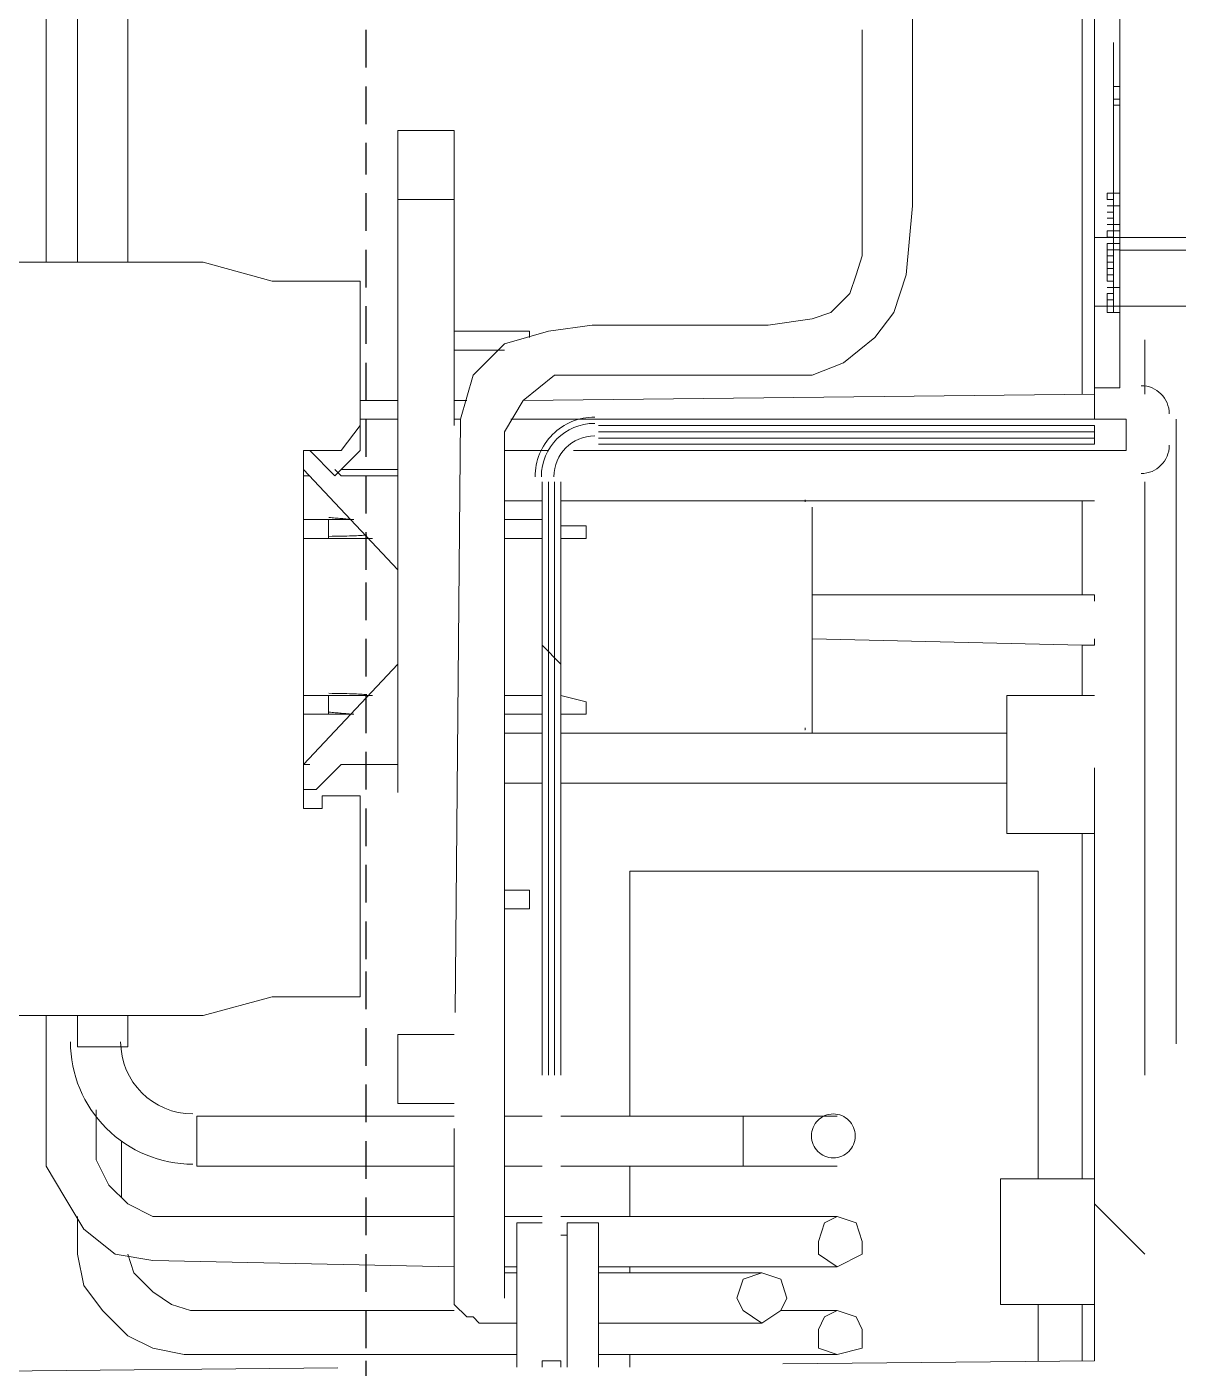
# Model space of a CAD drawing. Header units: metres. Extents: x 2999 to 3164, y 1641 to 1678.
# Drawn here: x 3141.0133 to 3141.4015, y 1661.4698 to 1661.922 of the extents above; entities that cross this region are included whole.
import ezdxf

# ---------------------------------------------------------------- set-up
doc = ezdxf.new("R2010")
doc.units = ezdxf.units.M
doc.linetypes.add('CONTORNO_QUADRO_T', pattern=[0.35, 0.2, -0.15])
doc.layers.add('PDF28_Geometry', color=7, linetype='Continuous')

msp = doc.modelspace()

# ---------------------------------------------------------------- linework, layer by layer
at = {"layer": 'PDF28_Geometry', "linetype": 'CONTORNO_QUADRO_T', "lineweight": 15}
for points in [[(3140.918231158828, 1661.468023855061), (3141.373311740798, 1661.4722571628), (3141.373311740798, 1661.779171973897), (3141.383895010147, 1661.779171973897), (3141.383895010147, 1661.789755243245), (3141.373311740798, 1661.789755243245), (3141.373311740798, 1662.820565677754)], [(3141.390244971756, 1662.166519632039), (3141.390244971756, 1661.798221858723)], [(3141.294995547622, 1662.16016967043), (3141.294995547622, 1661.920987783162), (3141.294995547622, 1661.859604820942), (3141.294995547622, 1661.844788243855), (3141.292878893752, 1661.838438282246), (3141.290762239883, 1661.832088320637), (3141.284412278274, 1661.825738359028), (3141.278062316665, 1661.823621705159), (3141.263245739578, 1661.821505051289), (3141.203979431228, 1661.821505051289), (3141.18916285414, 1661.81938839742), (3141.174346277053, 1661.81515508968), (3141.163763007705, 1661.804571820332), (3141.159529699965, 1661.789755243245), (3141.157413046096, 1661.550573355977), (3141.157413046096, 1661.520940201802), (3141.157413046096, 1661.506123624714), (3141.157413046096, 1661.497657009236), (3141.157413046096, 1661.493423701497), (3141.157413046096, 1661.491307047627), (3141.161646353835, 1661.487073739888), (3141.163763007705, 1661.487073739888), (3141.165879661574, 1661.484957086018), (3141.167996315444, 1661.484957086018), (3141.178579584792, 1661.484957086018)], [(3141.174346277053, 1661.493423701497), (3141.174346277053, 1661.495540355366), (3141.174346277053, 1661.504006970845), (3141.174346277053, 1661.525173509541), (3141.174346277053, 1661.575973202412), (3141.174346277053, 1661.673339280415), (3141.174346277053, 1661.772822012288), (3141.174346277053, 1661.785521935505), (3141.180696238662, 1661.796105204854), (3141.19127950801, 1661.804571820332), (3141.201862777358, 1661.804571820332), (3141.252662470229, 1661.804571820332), (3141.278062316665, 1661.804571820332), (3141.288645586013, 1661.808805128071), (3141.299228855361, 1661.81727174355), (3141.30557881697, 1661.825738359028), (3141.309812124709, 1661.838438282246), (3141.311928778579, 1661.861721474812), (3141.311928778579, 1661.961204206685), (3141.311928778579, 1662.16016967043)], [(3141.400828241104, 1662.136886477864), (3141.400828241104, 1662.128419862385), (3141.400828241104, 1661.789755243245), (3141.400828241104, 1661.779171973897), (3141.400828241104, 1661.313508122578)], [(3141.369078433059, 1661.798221858723), (3141.369078433059, 1662.124186554646)], [(3141.273829008926, 1662.050103669209), (3141.263245739578, 1662.050103669209), (3141.25054581636, 1662.050103669209), (3141.223029316054, 1662.050103669209), (3141.165879661574, 1662.050103669209), (3141.053697006485, 1662.050103669209), (3141.040997083267, 1662.0437537076), (3141.030413813919, 1662.035287092122), (3141.02194719844, 1662.024703822774), (3141.019830544571, 1662.009887245686), (3141.019830544571, 1661.954854245076), (3141.019830544571, 1661.842671589985)], [(3141.030413813919, 1661.925221090901), (3141.030413813919, 1661.842671589985)], [(3141.047347044876, 1661.842671589985), (3141.047347044876, 1661.925221090901)], [(3141.138363161269, 1661.863838128682), (3141.138363161269, 1661.887121321248), (3141.157413046096, 1661.887121321248), (3141.157413046096, 1661.863838128682)], [(3141.157413046096, 1661.787638589375), (3141.157413046096, 1661.863838128682), (3141.138363161269, 1661.863838128682), (3141.138363161269, 1661.582323164021), (3141.157413046096, 1661.582323164021)], [(3141.436810828389, 1661.85100255013), (3141.3733112123, 1661.85100255013)], [(3141.381777827778, 1661.84676924239), (3141.436810828389, 1661.84676924239), (3141.453744059346, 1661.84676924239)], [(3141.436811356888, 1661.827855012898), (3141.373311740798, 1661.827855012898)], [(3141.157413046096, 1661.81938839742), (3141.182812892531, 1661.81938839742), (3141.182812892531, 1661.81727174355)], [(3141.174346277053, 1661.813038435811), (3141.157413046096, 1661.813038435811)], [(3141.125663238051, 1661.796105204854), (3141.138363161269, 1661.796105204854)], [(3141.157413046096, 1661.796105204854), (3141.161646353835, 1661.796105204854)], [(3141.180696238662, 1661.796105204854), (3141.373311740798, 1661.798221858723)], [(3141.108730007094, 1661.779171973897), (3141.117196622573, 1661.770705358418), (3141.125663238051, 1661.779171973897), (3141.125663238051, 1661.787638589375)], [(3141.125663238051, 1661.789755243245), (3141.138363161269, 1661.789755243245)], [(3141.157413046096, 1661.789755243245), (3141.159529699965, 1661.789755243245)], [(3141.176462930923, 1661.789755243245), (3141.373311740798, 1661.789755243245)], [(3141.174346277053, 1661.779171973897), (3141.18916285414, 1661.779171973897)], [(3141.197629469619, 1661.779171973897), (3141.373311740798, 1661.779171973897)], [(3141.106613353225, 1661.772822012288), (3141.138363161269, 1661.738955550373)], [(3141.138363161269, 1661.770705358418), (3141.119313276442, 1661.770705358418), (3141.117196622573, 1661.772822012288)], [(3141.138363161269, 1661.772822012288), (3141.119313276442, 1661.772822012288)], [(3141.108730007094, 1661.770705358418), (3141.106613353225, 1661.770705358418)], [(3141.390244971756, 1661.768588704548), (3141.390244971756, 1661.465907201191)], [(3141.174346277053, 1661.762238742939), (3141.187046200271, 1661.762238742939)], [(3141.19339616188, 1661.762238742939), (3141.373311740798, 1661.762238742939)], [(3141.278062316665, 1661.683922549763), (3141.278062316665, 1661.76012208907)], [(3141.174346277053, 1661.755888781331), (3141.187046200271, 1661.755888781331)], [(3141.19339616188, 1661.753772127461), (3141.201862777358, 1661.753772127461), (3141.201862777358, 1661.749538819722), (3141.19339616188, 1661.749538819722)], [(3141.187046200271, 1661.749538819722), (3141.174346277053, 1661.749538819722)], [(3141.373311740798, 1661.715672357808), (3141.373311740798, 1661.713555703938), (3141.369078433059, 1661.713555703938), (3141.278062316665, 1661.715672357808), (3141.278062316665, 1661.730488934895), (3141.369078433059, 1661.730488934895), (3141.373311740798, 1661.730488934895), (3141.373311740798, 1661.728372281025)], [(3141.138363161269, 1661.707205742329), (3141.106613353225, 1661.673339280415), (3141.108730007094, 1661.673339280415)], [(3141.174346277053, 1661.696622472981), (3141.187046200271, 1661.696622472981)], [(3141.19339616188, 1661.696622472981), (3141.201862777358, 1661.694505819111), (3141.201862777358, 1661.690272511372), (3141.19339616188, 1661.690272511372)], [(3141.373311740798, 1661.696622472981), (3141.343678586624, 1661.696622472981), (3141.343678586624, 1661.650056087849), (3141.373311740798, 1661.650056087849)], [(3141.187046200271, 1661.690272511372), (3141.174346277053, 1661.690272511372)], [(3141.174346277053, 1661.683922549763), (3141.187046200271, 1661.683922549763)], [(3141.19339616188, 1661.683922549763), (3141.343678586624, 1661.683922549763)], [(3141.106613353225, 1661.664872664937), (3141.110846660964, 1661.664872664937), (3141.119313276442, 1661.673339280415), (3141.138363161269, 1661.673339280415), (3141.119313276442, 1661.673339280415)], [(3141.174346277053, 1661.666989318806), (3141.187046200271, 1661.666989318806)], [(3141.19339616188, 1661.666989318806), (3141.343678586624, 1661.666989318806)], [(3141.216679354446, 1661.637356164631), (3141.216679354446, 1661.554806663716), (3141.216679354446, 1661.637356164631), (3141.354261855972, 1661.637356164631), (3141.354261855972, 1661.533640125019)], [(3141.174346277053, 1661.631006203022), (3141.182812892531, 1661.631006203022), (3141.182812892531, 1661.624656241414), (3141.174346277053, 1661.624656241414)], [(3141.019830544571, 1661.58867312563), (3141.019830544571, 1661.537873432759), (3141.02618050618, 1661.527290163411), (3141.032530467788, 1661.516706894063), (3141.043113737137, 1661.508240278584), (3141.055813660354, 1661.506123624714), (3141.157413046096, 1661.504006970845)], [(3141.030413813919, 1661.58867312563), (3141.030413813919, 1661.578089856282)], [(3141.047347044876, 1661.578089856282), (3141.047347044876, 1661.58867312563)], [(3141.138363161269, 1661.582323164021), (3141.138363161269, 1661.559039971455), (3141.157413046096, 1661.559039971455)], [(3141.157413046096, 1661.520940201802), (3141.083330160659, 1661.520940201802), (3141.066396929702, 1661.520940201802), (3141.055813660354, 1661.520940201802), (3141.047347044876, 1661.525173509541), (3141.040997083267, 1661.53152347115), (3141.036763775528, 1661.539990086628), (3141.036763775528, 1661.556923317585)], [(3141.157413046096, 1661.554806663716), (3141.070630237441, 1661.554806663716)], [(3141.187046200271, 1661.554806663716), (3141.174346277053, 1661.554806663716)], [(3141.286528932144, 1661.554806663716), (3141.254779124099, 1661.554806663716), (3141.19339616188, 1661.554806663716)], [(3141.045230391006, 1661.527290163411), (3141.045230391006, 1661.53152347115), (3141.045230391006, 1661.542106740498), (3141.045230391006, 1661.546340048237)], [(3141.070630237441, 1661.537873432759), (3141.157413046096, 1661.537873432759)], [(3141.174346277053, 1661.537873432759), (3141.187046200271, 1661.537873432759)], [(3141.19339616188, 1661.537873432759), (3141.254779124099, 1661.537873432759), (3141.286528932144, 1661.537873432759)], [(3141.373311740798, 1661.533640125019), (3141.341561932754, 1661.533640125019), (3141.341561932754, 1661.491307047627), (3141.373311740798, 1661.491307047627)], [(3141.030413813919, 1661.520940201802), (3141.030413813919, 1661.508240278584), (3141.032530467788, 1661.497657009236), (3141.038880429397, 1661.489190393757), (3141.047347044876, 1661.480723778279), (3141.055813660354, 1661.47649047054), (3141.066396929702, 1661.47437381667), (3141.089680122268, 1661.47437381667), (3141.178579584792, 1661.47437381667)], [(3141.187046200271, 1661.520940201802), (3141.174346277053, 1661.520940201802)], [(3141.187046200271, 1661.518823547932), (3141.178579584792, 1661.518823547932), (3141.178579584792, 1661.470140508931)], [(3141.286528932144, 1661.520940201802), (3141.284412278274, 1661.520940201802), (3141.275945662795, 1661.520940201802), (3141.24842916249, 1661.520940201802), (3141.19339616188, 1661.520940201802)], [(3141.206096085097, 1661.470140508931), (3141.206096085097, 1661.518823547932), (3141.195512815749, 1661.518823547932), (3141.195512815749, 1661.470140508931)], [(3141.195512815749, 1661.514590240193), (3141.19339616188, 1661.514590240193)], [(3141.157413046096, 1661.489190393757), (3141.098146737746, 1661.489190393757), (3141.068513583572, 1661.489190393757), (3141.062163621963, 1661.491307047627), (3141.055813660354, 1661.495540355366), (3141.049463698745, 1661.501890316975), (3141.047347044876, 1661.508240278584)], [(3141.174346277053, 1661.504006970845), (3141.178579584792, 1661.504006970845)], [(3141.178579584792, 1661.501890316975), (3141.174346277053, 1661.501890316975)], [(3141.206096085097, 1661.504006970845), (3141.254779124099, 1661.504006970845), (3141.278062316665, 1661.504006970845), (3141.284412278274, 1661.504006970845), (3141.286528932144, 1661.504006970845)], [(3141.261129085708, 1661.501890316975), (3141.259012431838, 1661.501890316975), (3141.254779124099, 1661.501890316975), (3141.242079200881, 1661.501890316975), (3141.206096085097, 1661.501890316975)], [(3141.286528932144, 1661.489190393757), (3141.282295624404, 1661.489190393757), (3141.267479047317, 1661.489190393757)], [(3141.354261855972, 1661.491307047627), (3141.354261855972, 1661.4722571628)], [(3141.206096085097, 1661.484957086018), (3141.239962547012, 1661.484957086018), (3141.254779124099, 1661.484957086018), (3141.259012431838, 1661.484957086018), (3141.261129085708, 1661.484957086018)], [(3141.206096085097, 1661.47437381667), (3141.254779124099, 1661.47437381667), (3141.278062316665, 1661.47437381667), (3141.284412278274, 1661.47437381667), (3141.286528932144, 1661.47437381667)], [(3141.187046200271, 1661.470140508931), (3141.187046200271, 1661.4722571628), (3141.19339616188, 1661.4722571628), (3141.19339616188, 1661.470140508931)]]:
    msp.add_lwpolyline(points, dxfattribs=at)
for points in [[(3141.381778356277, 1661.800338512593), (3141.373311740798, 1661.800338512593), (3141.373311740798, 1661.997187322468), (3141.381778356277, 1661.997187322468)], [(3141.119313276442, 1661.779171973897), (3141.125663238051, 1661.787638589375), (3141.125663238051, 1661.836321628376), (3141.096030083876, 1661.836321628376), (3141.072746891311, 1661.842671589985), (3140.985964082656, 1661.842671589985), (3140.985964082656, 1661.789755243245), (3140.90976454335, 1661.789755243245), (3140.90976454335, 1661.641589472371), (3140.985964082656, 1661.641589472371), (3140.985964082656, 1661.58867312563), (3141.072746891311, 1661.58867312563), (3141.096030083876, 1661.595023087239), (3141.125663238051, 1661.595023087239), (3141.125663238051, 1661.662756011067), (3141.112963314834, 1661.662756011067), (3141.112963314834, 1661.658522703328), (3141.106613353225, 1661.658522703328), (3141.106613353225, 1661.779171973897)], [(3141.216679354446, 1661.537873432759), (3141.216679354446, 1661.520940201802)], [(3141.286528932144, 1661.504006970845), (3141.280178970535, 1661.508240278584), (3141.280178970535, 1661.512473586323), (3141.282295624404, 1661.518823547932), (3141.286528932144, 1661.520940201802), (3141.292878893752, 1661.518823547932), (3141.294995547622, 1661.512473586323), (3141.294995547622, 1661.508240278584)], [(3141.216679354446, 1661.504006970845), (3141.216679354446, 1661.501890316975)], [(3141.261129085708, 1661.484957086018), (3141.254779124099, 1661.489190393757), (3141.252662470229, 1661.493423701497), (3141.254779124099, 1661.499773663106), (3141.261129085708, 1661.501890316975), (3141.267479047317, 1661.499773663106), (3141.269595701186, 1661.493423701497), (3141.267479047317, 1661.489190393757)], [(3141.286528932144, 1661.47437381667), (3141.280178970535, 1661.47649047054), (3141.280178970535, 1661.482840432149), (3141.282295624404, 1661.487073739888), (3141.286528932144, 1661.489190393757), (3141.292878893752, 1661.487073739888), (3141.294995547622, 1661.482840432149), (3141.294995547622, 1661.47649047054)], [(3141.216679354446, 1661.47437381667), (3141.216679354446, 1661.470140508931)]]:
    msp.add_lwpolyline(points, close=True, dxfattribs=at)
at = {"layer": 'PDF28_Geometry', "color": 3, "linetype": 'CONTORNO_QUADRO_T', "lineweight": 25}
for points in [[(3141.127779891921, 1661.908287859944), (3141.127779891921, 1661.920987783162)], [(3141.127779891921, 1661.889237975117), (3141.127779891921, 1661.901937898335)], [(3141.127779891921, 1661.87230474416), (3141.127779891921, 1661.882888013508)], [(3141.127779891921, 1661.853254859333), (3141.127779891921, 1661.865954782551)], [(3141.127779891921, 1661.834204974507), (3141.127779891921, 1661.846904897725)], [(3141.127779891921, 1661.81515508968), (3141.127779891921, 1661.827855012898)], [(3141.127779891921, 1661.796105204854), (3141.127779891921, 1661.808805128071)], [(3141.127779891921, 1661.777055320027), (3141.127779891921, 1661.789755243245)], [(3141.127779891921, 1661.7580054352), (3141.127779891921, 1661.770705358418)], [(3141.127779891921, 1661.738955550373), (3141.127779891921, 1661.751655473591)], [(3141.127779891921, 1661.722022319417), (3141.127779891921, 1661.734722242634)], [(3141.127779891921, 1661.70297243459), (3141.127779891921, 1661.715672357808)], [(3141.127779891921, 1661.683922549763), (3141.127779891921, 1661.696622472981)], [(3141.127779891921, 1661.664872664937), (3141.127779891921, 1661.677572588154)], [(3141.127779891921, 1661.64582278011), (3141.127779891921, 1661.658522703328)], [(3141.127779891921, 1661.626772895283), (3141.127779891921, 1661.639472818501)], [(3141.127779891921, 1661.607723010457), (3141.127779891921, 1661.620422933674)], [(3141.127779891921, 1661.5907897795), (3141.127779891921, 1661.603489702717)], [(3141.127779891921, 1661.571739894673), (3141.127779891921, 1661.584439817891)], [(3141.127779891921, 1661.552690009846), (3141.127779891921, 1661.565389933064)], [(3141.127779891921, 1661.533640125019), (3141.127779891921, 1661.546340048237)], [(3141.127779891921, 1661.514590240193), (3141.127779891921, 1661.527290163411)], [(3141.127779891921, 1661.495540355366), (3141.127779891921, 1661.508240278584)], [(3141.127779891921, 1661.47649047054), (3141.127779891921, 1661.489190393757)], [(3141.127779891921, 1661.459557239583), (3141.127779891921, 1661.4722571628)]]:
    msp.add_lwpolyline(points, dxfattribs=at)
at = {"layer": 'PDF28_Geometry', "linetype": 'CONTORNO_QUADRO_T', "lineweight": 0}
for points in [[(3141.379661702407, 1661.916754475422), (3141.379661702407, 1661.908287859944), (3141.379661702407, 1661.834204974507), (3141.379661702407, 1661.825738359028), (3141.377545048538, 1661.825738359028), (3141.379661702407, 1661.825738359028), (3141.377545048538, 1661.825738359028), (3141.379661702407, 1661.825738359028), (3141.381778356277, 1661.825738359028)], [(3141.379661702407, 1661.912521167683), (3141.379661702407, 1661.912521167683)], [(3141.381778356277, 1661.901937898335), (3141.379661702407, 1661.901937898335)], [(3141.379661702407, 1661.897704590596), (3141.381778356277, 1661.897704590596)], [(3141.379661702407, 1661.895587936726), (3141.379661702407, 1661.895587936726)], [(3141.379661702407, 1661.893471282857), (3141.379661702407, 1661.893471282857)], [(3141.379661702407, 1661.893471282857), (3141.379661702407, 1661.893471282857)], [(3141.379661702407, 1661.885004667378), (3141.379661702407, 1661.885004667378)], [(3141.379661702407, 1661.880771359639), (3141.379661702407, 1661.880771359639)], [(3141.379661702407, 1661.878654705769), (3141.379661702407, 1661.878654705769)], [(3141.379661702407, 1661.876538051899), (3141.379661702407, 1661.876538051899)], [(3141.379661702407, 1661.876538051899), (3141.379661702407, 1661.876538051899)], [(3141.379661702407, 1661.876538051899), (3141.379661702407, 1661.876538051899)], [(3141.379661702407, 1661.876538051899), (3141.379661702407, 1661.876538051899)], [(3141.379661702407, 1661.87442139803), (3141.379661702407, 1661.87442139803)], [(3141.379661702407, 1661.87230474416), (3141.379661702407, 1661.87230474416)], [(3141.379661702407, 1661.87230474416), (3141.379661702407, 1661.87230474416)], [(3141.379661702407, 1661.870188090291), (3141.379661702407, 1661.870188090291)], [(3141.379661702407, 1661.870188090291), (3141.379661702407, 1661.870188090291)], [(3141.379661702407, 1661.870188090291), (3141.379661702407, 1661.870188090291)], [(3141.381778356277, 1661.865954782551), (3141.379661702407, 1661.865954782551), (3141.377545048538, 1661.865954782551), (3141.377545048538, 1661.863838128682), (3141.379661702407, 1661.863838128682), (3141.377545048538, 1661.863838128682), (3141.379661702407, 1661.863838128682), (3141.377545048538, 1661.863838128682), (3141.379661702407, 1661.863838128682)], [(3141.377545048538, 1661.863838128682), (3141.377545048538, 1661.863838128682)], [(3141.379661702407, 1661.863838128682), (3141.379661702407, 1661.863838128682)], [(3141.379661702407, 1661.863838128682), (3141.379661702407, 1661.863838128682)], [(3141.377545048538, 1661.861721474812), (3141.379661702407, 1661.861721474812), (3141.381778356277, 1661.861721474812)], [(3141.377545048538, 1661.859604820942), (3141.379661702407, 1661.859604820942), (3141.379661702407, 1661.855371513203), (3141.379661702407, 1661.853254859333), (3141.381778356277, 1661.853254859333)], [(3141.379661702407, 1661.861721474812), (3141.379661702407, 1661.861721474812)], [(3141.377545048538, 1661.857488167073), (3141.379661702407, 1661.857488167073)], [(3141.377545048538, 1661.857488167073), (3141.379661702407, 1661.857488167073)], [(3141.377545048538, 1661.857488167073), (3141.379661702407, 1661.857488167073)], [(3141.377545048538, 1661.857488167073), (3141.379661702407, 1661.857488167073)], [(3141.377545048538, 1661.857488167073), (3141.379661702407, 1661.857488167073)], [(3141.377545048538, 1661.857488167073), (3141.379661702407, 1661.857488167073)], [(3141.377545048538, 1661.857488167073), (3141.379661702407, 1661.857488167073)], [(3141.379661702407, 1661.857488167073), (3141.377545048538, 1661.857488167073)], [(3141.377545048538, 1661.855371513203), (3141.379661702407, 1661.855371513203)], [(3141.377545048538, 1661.855371513203), (3141.379661702407, 1661.855371513203)], [(3141.377545048538, 1661.855371513203), (3141.379661702407, 1661.855371513203)], [(3141.379661702407, 1661.855371513203), (3141.377545048538, 1661.855371513203)], [(3141.379661702407, 1661.853254859333), (3141.377545048538, 1661.853254859333), (3141.379661702407, 1661.853254859333), (3141.377545048538, 1661.853254859333), (3141.379661702407, 1661.853254859333), (3141.377545048538, 1661.853254859333), (3141.379661702407, 1661.853254859333), (3141.377545048538, 1661.853254859333), (3141.379661702407, 1661.853254859333), (3141.377545048538, 1661.853254859333), (3141.377545048538, 1661.851138205464), (3141.379661702407, 1661.851138205464), (3141.377545048538, 1661.851138205464), (3141.379661702407, 1661.851138205464), (3141.377545048538, 1661.851138205464), (3141.379661702407, 1661.851138205464), (3141.377545048538, 1661.851138205464), (3141.379661702407, 1661.851138205464), (3141.377545048538, 1661.851138205464), (3141.379661702407, 1661.851138205464)], [(3141.377545048538, 1661.853254859333), (3141.377545048538, 1661.853254859333)], [(3141.379661702407, 1661.855371513203), (3141.379661702407, 1661.855371513203)], [(3141.379661702407, 1661.855371513203), (3141.381778356277, 1661.855371513203)], [(3141.379661702407, 1661.853254859333), (3141.379661702407, 1661.853254859333)], [(3141.381778356277, 1661.849021551594), (3141.377545048538, 1661.849021551594), (3141.379661702407, 1661.849021551594), (3141.377545048538, 1661.849021551594), (3141.377545048538, 1661.844788243855), (3141.379661702407, 1661.844788243855), (3141.377545048538, 1661.844788243855), (3141.379661702407, 1661.844788243855), (3141.377545048538, 1661.844788243855), (3141.377545048538, 1661.842671589985), (3141.379661702407, 1661.842671589985), (3141.377545048538, 1661.842671589985), (3141.377545048538, 1661.840554936116), (3141.377545048538, 1661.838438282246), (3141.379661702407, 1661.838438282246), (3141.377545048538, 1661.838438282246), (3141.377545048538, 1661.836321628376)], [(3141.381778356277, 1661.834204974507), (3141.379661702407, 1661.834204974507), (3141.377545048538, 1661.834204974507), (3141.379661702407, 1661.834204974507), (3141.377545048538, 1661.834204974507), (3141.379661702407, 1661.834204974507), (3141.377545048538, 1661.834204974507), (3141.379661702407, 1661.834204974507), (3141.377545048538, 1661.834204974507), (3141.379661702407, 1661.834204974507), (3141.377545048538, 1661.834204974507), (3141.379661702407, 1661.834204974507), (3141.377545048538, 1661.834204974507), (3141.379661702407, 1661.834204974507), (3141.379661702407, 1661.849021551594), (3141.377545048538, 1661.849021551594)], [(3141.379661702407, 1661.851138205464), (3141.379661702407, 1661.851138205464)], [(3141.379661702407, 1661.851138205464), (3141.379661702407, 1661.851138205464)], [(3141.379661702407, 1661.851138205464), (3141.379661702407, 1661.851138205464)], [(3141.379661702407, 1661.849021551594), (3141.379661702407, 1661.849021551594)], [(3141.379661702407, 1661.849021551594), (3141.379661702407, 1661.849021551594)], [(3141.379661702407, 1661.849021551594), (3141.379661702407, 1661.849021551594)], [(3141.379661702407, 1661.849021551594), (3141.379661702407, 1661.849021551594)], [(3141.379661702407, 1661.849021551594), (3141.379661702407, 1661.849021551594)], [(3141.377545048538, 1661.846904897725), (3141.379661702407, 1661.846904897725)], [(3141.381778356277, 1661.846904897725), (3141.377545048538, 1661.846904897725)], [(3141.377545048538, 1661.844788243855), (3141.379661702407, 1661.844788243855)], [(3141.379661702407, 1661.846904897725), (3141.379661702407, 1661.846904897725)], [(3141.379661702407, 1661.846904897725), (3141.379661702407, 1661.846904897725)], [(3141.379661702407, 1661.846904897725), (3141.379661702407, 1661.846904897725)], [(3141.379661702407, 1661.846904897725), (3141.379661702407, 1661.846904897725)], [(3141.379661702407, 1661.844788243855), (3141.379661702407, 1661.844788243855)], [(3141.377545048538, 1661.842671589985), (3141.377545048538, 1661.842671589985)], [(3141.377545048538, 1661.840554936116), (3141.379661702407, 1661.840554936116)], [(3141.379661702407, 1661.842671589985), (3141.379661702407, 1661.842671589985)], [(3141.379661702407, 1661.840554936116), (3141.379661702407, 1661.840554936116)], [(3141.379661702407, 1661.840554936116), (3141.379661702407, 1661.840554936116)], [(3141.377545048538, 1661.838438282246), (3141.377545048538, 1661.838438282246)], [(3141.377545048538, 1661.838438282246), (3141.377545048538, 1661.838438282246)], [(3141.377545048538, 1661.838438282246), (3141.379661702407, 1661.838438282246)], [(3141.377545048538, 1661.836321628376), (3141.379661702407, 1661.836321628376)], [(3141.377545048538, 1661.836321628376), (3141.379661702407, 1661.836321628376)], [(3141.377545048538, 1661.836321628376), (3141.379661702407, 1661.836321628376)], [(3141.377545048538, 1661.836321628376), (3141.379661702407, 1661.836321628376)], [(3141.377545048538, 1661.836321628376), (3141.379661702407, 1661.836321628376)], [(3141.377545048538, 1661.836321628376), (3141.379661702407, 1661.836321628376)], [(3141.379661702407, 1661.836321628376), (3141.377545048538, 1661.836321628376)], [(3141.377545048538, 1661.836321628376), (3141.379661702407, 1661.836321628376)], [(3141.379661702407, 1661.838438282246), (3141.379661702407, 1661.838438282246)], [(3141.379661702407, 1661.838438282246), (3141.379661702407, 1661.838438282246)], [(3141.379661702407, 1661.832088320637), (3141.377545048538, 1661.832088320637), (3141.379661702407, 1661.832088320637), (3141.377545048538, 1661.832088320637), (3141.379661702407, 1661.832088320637), (3141.377545048538, 1661.832088320637), (3141.379661702407, 1661.832088320637), (3141.377545048538, 1661.832088320637), (3141.379661702407, 1661.832088320637), (3141.377545048538, 1661.832088320637), (3141.379661702407, 1661.832088320637), (3141.377545048538, 1661.832088320637), (3141.379661702407, 1661.832088320637), (3141.377545048538, 1661.832088320637), (3141.377545048538, 1661.827855012898), (3141.379661702407, 1661.827855012898), (3141.377545048538, 1661.827855012898), (3141.377545048538, 1661.825738359028)], [(3141.377545048538, 1661.832088320637), (3141.377545048538, 1661.832088320637)], [(3141.379661702407, 1661.834204974507), (3141.379661702407, 1661.834204974507)], [(3141.379661702407, 1661.834204974507), (3141.379661702407, 1661.834204974507)], [(3141.379661702407, 1661.834204974507), (3141.379661702407, 1661.834204974507)], [(3141.379661702407, 1661.834204974507), (3141.379661702407, 1661.834204974507)], [(3141.379661702407, 1661.834204974507), (3141.379661702407, 1661.834204974507)], [(3141.379661702407, 1661.834204974507), (3141.379661702407, 1661.834204974507)], [(3141.379661702407, 1661.834204974507), (3141.379661702407, 1661.834204974507)], [(3141.379661702407, 1661.834204974507), (3141.379661702407, 1661.834204974507)], [(3141.379661702407, 1661.832088320637), (3141.379661702407, 1661.832088320637)], [(3141.379661702407, 1661.832088320637), (3141.379661702407, 1661.832088320637)], [(3141.379661702407, 1661.832088320637), (3141.379661702407, 1661.832088320637)], [(3141.377545048538, 1661.829971666768), (3141.379661702407, 1661.829971666768)], [(3141.377545048538, 1661.829971666768), (3141.379661702407, 1661.829971666768)], [(3141.377545048538, 1661.829971666768), (3141.379661702407, 1661.829971666768)], [(3141.377545048538, 1661.829971666768), (3141.379661702407, 1661.829971666768)], [(3141.377545048538, 1661.829971666768), (3141.379661702407, 1661.829971666768)], [(3141.377545048538, 1661.829971666768), (3141.379661702407, 1661.829971666768)], [(3141.377545048538, 1661.829971666768), (3141.377545048538, 1661.829971666768)], [(3141.377545048538, 1661.829971666768), (3141.379661702407, 1661.829971666768)], [(3141.377545048538, 1661.829971666768), (3141.379661702407, 1661.829971666768)], [(3141.379661702407, 1661.829971666768), (3141.377545048538, 1661.829971666768)], [(3141.377545048538, 1661.829971666768), (3141.379661702407, 1661.829971666768)], [(3141.379661702407, 1661.829971666768), (3141.377545048538, 1661.829971666768)], [(3141.379661702407, 1661.829971666768), (3141.377545048538, 1661.829971666768)], [(3141.381778356277, 1661.827855012898), (3141.379661702407, 1661.827855012898), (3141.377545048538, 1661.827855012898), (3141.379661702407, 1661.827855012898)], [(3141.377545048538, 1661.825738359028), (3141.377545048538, 1661.825738359028)], [(3141.379661702407, 1661.825738359028), (3141.379661702407, 1661.825738359028)], [(3141.390244971756, 1661.508240278584), (3141.373311740798, 1661.525173509541)]]:
    msp.add_lwpolyline(points, dxfattribs=at)
for points in [[(3141.381778356277, 1661.895587936726), (3141.379661702407, 1661.895587936726)], [(3141.379661702407, 1661.863838128682), (3141.377545048538, 1661.863838128682)], [(3141.379661702407, 1661.861721474812), (3141.377545048538, 1661.861721474812)], [(3141.379661702407, 1661.859604820942), (3141.377545048538, 1661.859604820942)], [(3141.379661702407, 1661.857488167073), (3141.377545048538, 1661.857488167073)], [(3141.379661702407, 1661.857488167073), (3141.377545048538, 1661.857488167073)], [(3141.379661702407, 1661.855371513203), (3141.377545048538, 1661.855371513203)], [(3141.379661702407, 1661.855371513203), (3141.377545048538, 1661.855371513203)], [(3141.379661702407, 1661.853254859333), (3141.377545048538, 1661.853254859333)], [(3141.379661702407, 1661.846904897725), (3141.377545048538, 1661.846904897725)], [(3141.379661702407, 1661.846904897725), (3141.377545048538, 1661.846904897725)], [(3141.379661702407, 1661.842671589985), (3141.377545048538, 1661.842671589985)], [(3141.379661702407, 1661.840554936116), (3141.377545048538, 1661.840554936116)], [(3141.379661702407, 1661.838438282246), (3141.377545048538, 1661.838438282246)], [(3141.379661702407, 1661.838438282246), (3141.377545048538, 1661.838438282246)], [(3141.379661702407, 1661.836321628376), (3141.377545048538, 1661.836321628376)], [(3141.379661702407, 1661.836321628376), (3141.377545048538, 1661.836321628376)], [(3141.379661702407, 1661.832088320637), (3141.377545048538, 1661.832088320637)], [(3141.379661702407, 1661.829971666768), (3141.377545048538, 1661.829971666768)], [(3141.379661702407, 1661.829971666768), (3141.377545048538, 1661.829971666768)], [(3141.379661702407, 1661.827855012898), (3141.377545048538, 1661.827855012898)]]:
    msp.add_lwpolyline(points, close=True, dxfattribs=at)
at = {"layer": 'PDF28_Geometry', "color": 5, "linetype": 'CONTORNO_QUADRO_T', "lineweight": 15}
for points in [[(3141.206096085097, 1661.781288627766), (3141.373311740798, 1661.781288627766), (3141.373311740798, 1661.787638589375), (3141.206096085097, 1661.787638589375)], [(3141.373311740798, 1661.785521935505), (3141.206096085097, 1661.785521935505)], [(3141.373311740798, 1661.783405281636), (3141.206096085097, 1661.783405281636)], [(3141.187046200271, 1661.768588704548), (3141.187046200271, 1661.4722571628)], [(3141.18916285414, 1661.768588704548), (3141.18916285414, 1661.4722571628)], [(3141.19127950801, 1661.768588704548), (3141.19127950801, 1661.4722571628)], [(3141.19339616188, 1661.768588704548), (3141.19339616188, 1661.4722571628)]]:
    msp.add_lwpolyline(points, dxfattribs=at)
msp.add_lwpolyline([(3141.204789595031, 1661.784119087086, 0.4142134617373049), (3141.191031344876, 1661.770360836934, -0.4142134617373049)], format="xyb", close=True, dxfattribs=at)
at = {"layer": 'PDF28_Geometry', "color": 8, "linetype": 'CONTORNO_QUADRO_T', "lineweight": 15, "true_color": 0x808080}
for points in [[(3141.369078433059, 1661.730488934895), (3141.369078433059, 1661.762238742939)], [(3141.369078433059, 1661.696622472981), (3141.369078433059, 1661.713555703938)], [(3141.369078433059, 1661.533640125019), (3141.369078433059, 1661.650056087849)], [(3141.030413813919, 1661.578089856282), (3141.047347044876, 1661.578089856282)], [(3141.070630237441, 1661.537873432759), (3141.070630237441, 1661.554806663716)], [(3141.254779124099, 1661.537873432759), (3141.254779124099, 1661.554806663716)], [(3141.369078433059, 1661.4722571628), (3141.369078433059, 1661.491307047627)]]:
    msp.add_lwpolyline(points, dxfattribs=at)
at = {"layer": 'PDF28_Geometry', "linetype": 'CONTORNO_QUADRO_T', "lineweight": 15}
for points in [[(3141.129896545791, 1661.749538819722), (3141.106613353225, 1661.749538819722), (3141.115079968703, 1661.749538819722), (3141.115079968703, 1661.755888781331), (3141.106613353225, 1661.755888781331), (3141.123546584182, 1661.755888781331, 0.004647407567483246), (3141.115193057644, 1661.756597645708)], [(3141.115193057644, 1661.690985874748, 0.004642386784180396), (3141.123546584182, 1661.690272511372), (3141.106613353225, 1661.690272511372), (3141.115079968703, 1661.690272511372), (3141.115079968703, 1661.696622472981), (3141.106613353225, 1661.696622472981), (3141.129896545791, 1661.696622472981)]]:
    msp.add_lwpolyline(points, format="xyb", dxfattribs=at)
at = {"layer": 'PDF28_Geometry', "color": 5, "linetype": 'CONTORNO_QUADRO_T', "lineweight": 0}
msp.add_lwpolyline([(3141.19339616188, 1661.707205742329), (3141.187046200271, 1661.713555703938)], dxfattribs=at)
at = {"layer": 'PDF28_Geometry', "linetype": 'CONTORNO_QUADRO_T', "lineweight": 15}
msp.add_circle((3141.285225681112, 1661.548102500098), 0.007408279398131469, dxfattribs=at)
for centre, radius, start, end in [((3141.388946014381, 1661.79152737191), 0.00952494612826344, 0, 89.99997765342322), ((3141.388946014371, 1661.780944110007), 0.009524946138388675, 270.0000224125483, 359.9999775925064), ((3141.266177209477, 1661.761893127187), 0.009522981761128327, 0.0001061216437099875, 4.115271090027442), ((3141.266172201037, 1661.685690525141), 0.009527990204385273, 355.7103593676441, 359.9991009270151), ((3141.069318235831, 1661.579853247234), 0.04127462206285491, 179.9998217664658, 270.0001782329609), ((3141.069318376753, 1661.579853388157), 0.02434153202721101, 180.0000294858967, 269.9999705148458)]:
    msp.add_arc(centre, radius, start, end, dxfattribs=at)
at = {"layer": 'PDF28_Geometry', "color": 5, "linetype": 'CONTORNO_QUADRO_T', "lineweight": 15}
for centre, radius, start, end in [((3141.204789581816, 1661.770360850151), 0.02010819854379243, 89.99996234584121, 180.0000376621316), ((3141.204789596045, 1661.770360835919), 0.01799155890692464, 90.00000322713306, 179.9999967673954)]:
    msp.add_arc(centre, radius, start, end, dxfattribs=at)
at = {"layer": 'PDF28_Geometry', "linetype": 'CONTORNO_QUADRO_T', "lineweight": 15}
for points in [[(3141.115193057644, 1661.750255412986), (3141.121186333845, 1661.750328080782), (3141.125675060619, 1661.750475513411), (3141.127961280685, 1661.75067475671)], [(3141.127957255361, 1661.696909105877), (3141.125669766734, 1661.697108188736), (3141.12118273492, 1661.697255468398), (3141.115193057644, 1661.697328107469)]]:
    msp.add_open_spline(points, degree=3, dxfattribs=at)

doc.saveas('drawing.dxf')
